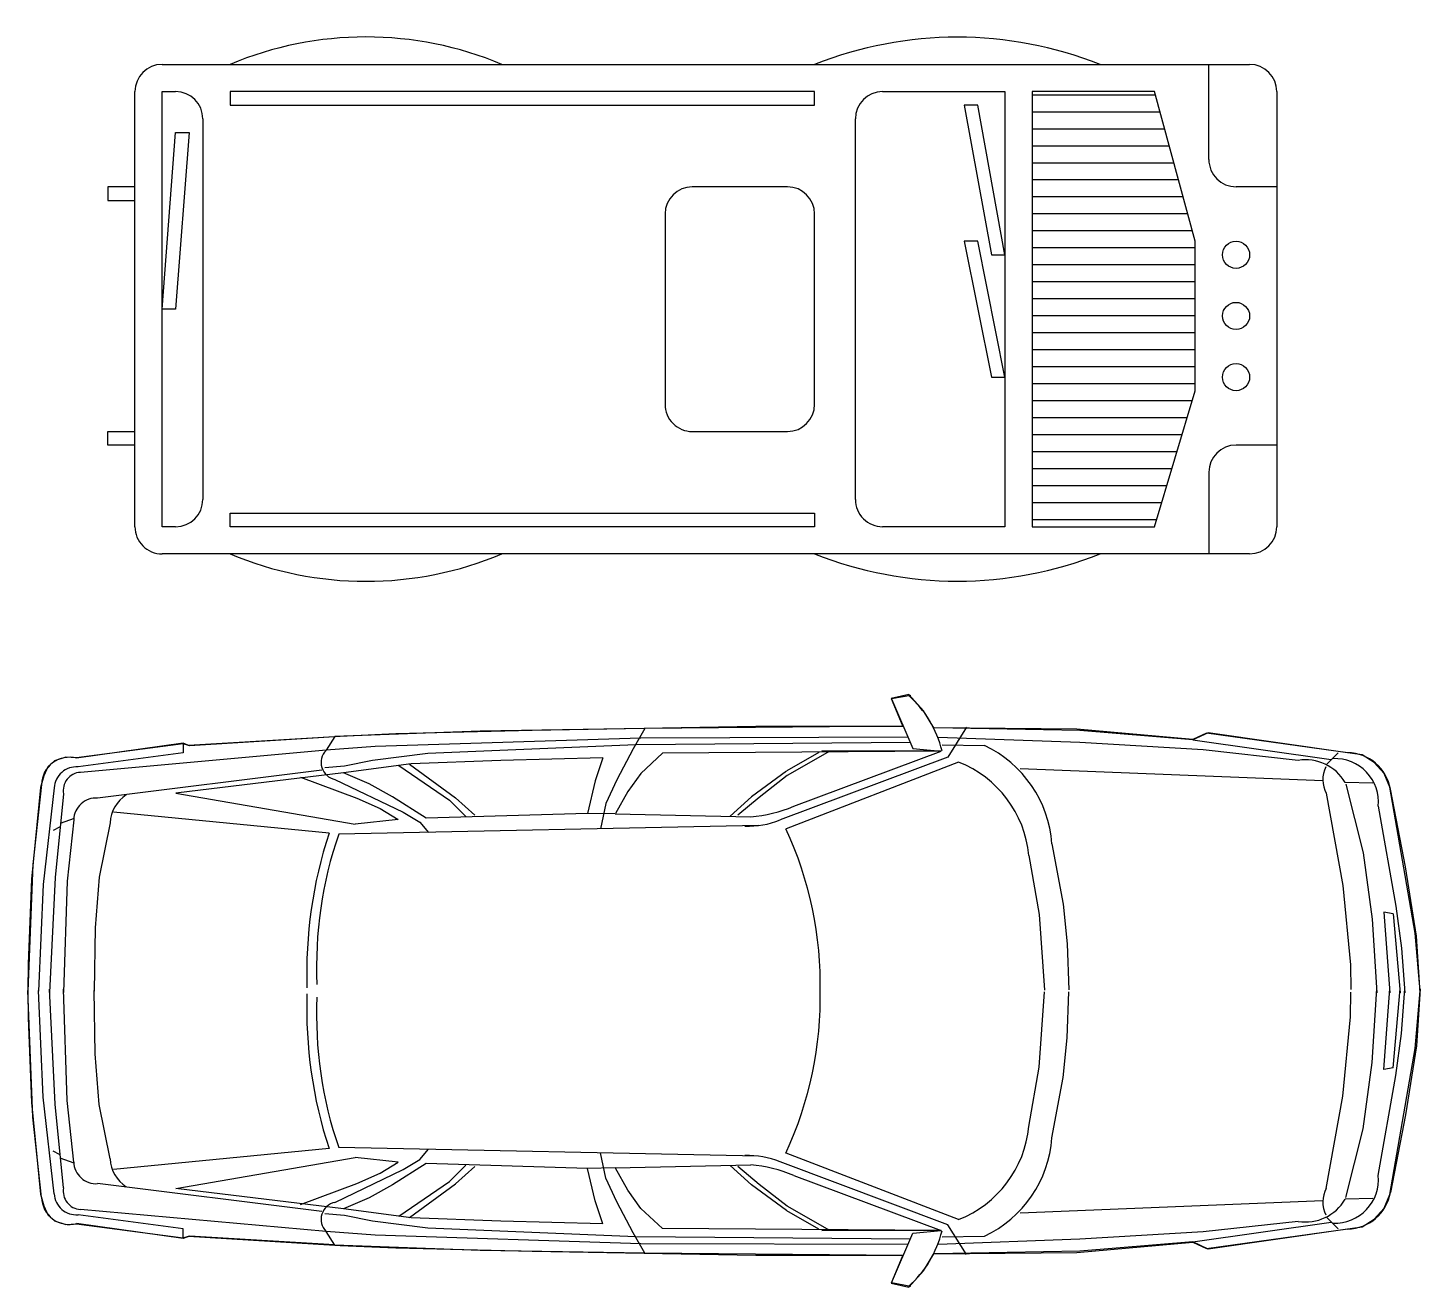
# Model space of a CAD drawing. Header units: millimetres. Extents: x -21385 to 341565, y -192336 to 174804.
# Drawn here: x -8780 to -3659, y -3986 to 646 of the extents above; entities that cross this region are included whole.
import ezdxf

# ---------------------------------------------------------------- set-up
doc = ezdxf.new("R2010")
doc.units = ezdxf.units.MM

# ---------------------------------------------------------------- blocks, each defined once
blk = doc.blocks.new('car12')
at = {"color": 0, "linetype": 'ByBlock', "lineweight": -2}
for p, q in [((-800, 4669.7), (800, 4669.7)), ((-800, 4669.7), (800, 4669.7)), ((-450, 4669.7), (-450, 4519.7)), ((500, 4669.7), (500, 4519.7)), ((-900, 569.7), (-900, 4569.7)), ((-900, 4019.7), (-900, 4569.7)), ((900, 4569.7), (900, 4019.7)), ((900, 4569.7), (900, 569.7)), ((-550, 4419.7), (-900, 4419.7)), ((600, 4419.7), (900, 4419.7)), ((-250, 4369.7), (-800, 4219.7)), ((-287.5, 4359.5), (-287.5, 3769.7)), ((300, 4369.7), (-250, 4369.7)), ((-225, 4369.7), (-225, 3769.7)), ((-162.5, 4369.7), (-162.5, 3769.7)), ((-100, 4369.7), (-100, 3769.7)), ((-37.5, 4369.7), (-37.5, 3769.7)), ((25, 4369.7), (25, 3769.7)), ((87.5, 4369.7), (87.5, 3769.7)), ((150, 4369.7), (150, 3769.7)), ((212.5, 4369.7), (212.5, 3769.7)), ((275, 4369.7), (275, 3769.7)), ((800, 4219.7), (300, 4369.7)), ((337.5, 4358.5), (337.5, 3769.7)), ((-475, 4308.4), (-475, 3769.7)), ((-412.5, 4325.4), (-412.5, 3769.7)), ((-350, 4342.5), (-350, 3769.7)), ((400, 4339.7), (400, 3769.7)), ((462.5, 4321), (462.5, 3769.7)), ((525, 4302.2), (525, 3769.7)), ((-662.5, 4257.2), (-662.5, 3769.7)), ((-600, 4274.3), (-600, 3769.7)), ((-537.5, 4291.3), (-537.5, 3769.7)), ((587.5, 4283.5), (587.5, 3769.7)), ((650, 4264.7), (650, 3769.7)), ((-800, 4219.7), (-800, 3769.7)), ((-787.5, 4223.1), (-787.5, 3769.7)), ((-725, 4240.2), (-725, 3769.7)), ((712.5, 4246), (712.5, 3769.7)), ((775, 4227.2), (775, 3769.7)), ((800, 3769.7), (800, 4219.7)), ((-800, 3769.7), (800, 3769.7)), ((-800, 3219.7), (-800, 3669.7)), ((-800, 3669.7), (800, 3669.7)), ((-200, 3669.7), (-750, 3569.7)), ((250, 3669.7), (-250, 3569.7)), ((-200, 3619.7), (-200, 3669.7)), ((250, 3619.7), (250, 3669.7)), ((800, 3669.7), (800, 3219.7)), ((-750, 3519.7), (-200, 3619.7)), ((-250, 3519.7), (250, 3619.7)), ((-750, 3569.7), (-750, 3519.7)), ((-250, 3569.7), (-250, 3519.7)), ((700, 3119.7), (-700, 3119.7)), ((-900, 1819.7), (-900, 2969.7)), ((-750, 2969.7), (-800, 2969.7)), ((-800, 2969.7), (-800, 819.7)), ((-750, 819.7), (-750, 2969.7)), ((350, 2969.7), (-350, 2969.7)), ((750, 2969.7), (800, 2969.7)), ((750, 819.7), (750, 2969.7)), ((800, 2969.7), (800, 819.7)), ((900, 2969.7), (900, 1819.7)), ((-450, 2869.7), (-450, 2519.7)), ((450, 2519.7), (450, 2869.7)), ((-350, 2419.7), (350, 2419.7)), ((-900, 569.7), (-900, 819.7)), ((-800, 819.7), (-750, 819.7)), ((800, 819.7), (750, 819.7)), ((900, 819.7), (900, 569.7)), ((-700, 719.7), (700, 719.7)), ((-650, 669.7), (0, 619.7)), ((-650, 619.7), (-650, 669.7)), ((-800, 569.7), (-800, 619.7)), ((0, 569.7), (-650, 619.7)), ((0, 619.7), (0, 569.7)), ((800, 619.7), (800, 569.7)), ((800, 569.7), (-800, 569.7)), ((800, 469.7), (-800, 469.7)), ((-450, 469.7), (-800, 469.7)), ((-450, 469.7), (-450, 369.7)), ((-450, 469.7), (-450, 369.7)), ((-400, 369.7), (-400, 469.7)), ((-400, 369.7), (-400, 469.7)), ((450, 469.7), (-400, 469.7)), ((450, 369.7), (450, 469.7)), ((450, 369.7), (450, 469.7)), ((500, 469.7), (500, 369.7)), ((800, 469.7), (500, 469.7)), ((500, 469.7), (500, 369.7)), ((-450, 369.7), (-400, 369.7)), ((-450, 369.7), (-400, 369.7)), ((500, 369.7), (450, 369.7)), ((500, 369.7), (450, 369.7))]:
    blk.add_line(p, q, dxfattribs=at)
for centre in [(-200, 4519.7), (25, 4519.7), (250, 4519.7)]:
    blk.add_circle(centre, 50, dxfattribs=at)
for centre, radius, start, end in [((-800, 4569.7), 100, 90, 180), ((-800, 4569.7), 100, 90, 180), ((800, 4569.7), 100, 0, 90), ((800, 4569.7), 100, 0, 90), ((-550, 4519.7), 100, 270, 0), ((600, 4519.7), 100, 180, 270), ((425, 3494.7), 1425.2, 158.3852, 201.6148), ((425, 3494.7), 1425.2, 158.3852, 201.6148), ((-425, 3494.7), 1425.2, 338.3852, 21.6148), ((-425, 3494.7), 1425.2, 338.3852, 21.6148), ((-700, 3219.7), 100, 180, 270), ((700, 3219.7), 100, 270, 0), ((-350, 2869.7), 100, 90, 180), ((350, 2869.7), 100, 0, 90), ((-350, 2519.7), 100, 180, 270), ((350, 2519.7), 100, 270, 0), ((287.5, 1319.7), 1288.5, 157.1663, 202.8337), ((287.5, 1319.7), 1288.5, 157.1663, 202.8337), ((-287.5, 1319.7), 1288.5, 337.1663, 22.8337), ((-287.5, 1319.7), 1288.5, 337.1663, 22.8337), ((-700, 619.7), 100, 90, 180), ((700, 619.7), 100, 0, 90), ((-800, 569.7), 100, 180, 270), ((-800, 569.7), 100, 180, 270), ((800, 569.7), 100, 270, 0), ((800, 569.7), 100, 270, 0)]:
    blk.add_arc(centre, radius, start, end, dxfattribs=at)
blk = doc.blocks.new('car13')
at = {"color": 0, "linetype": 'ByBlock', "lineweight": -2}
for p, q in [((-194.5, 5183.4), (-448.6, 5143.4)), ((14.3, 5196.8), (-194.5, 5183.4)), ((0, 5196.8), (208.8, 5183.4)), ((208.8, 5183.4), (462.9, 5143.4)), ((-448.6, 5143.4), (-734.1, 5087.4)), ((-303.9, 5107.2), (-149.3, 5128.1)), ((-276.1, 5097), (14.3, 5123.1)), ((-149.3, 5128.1), (14.3, 5140.3)), ((163.5, 5128.1), (0, 5140.3)), ((290.4, 5097), (0, 5123.1)), ((318.2, 5107.2), (163.5, 5128.1)), ((462.9, 5143.4), (748.4, 5087.4)), ((-671.7, 5042.8), (-303.9, 5107.2)), ((-276.1, 5097), (-282.2, 5063.7)), ((-282.2, 5063.7), (14.3, 5084.9)), ((296.5, 5063.7), (0, 5084.9)), ((290.4, 5097), (296.5, 5063.7)), ((685.9, 5042.8), (318.2, 5107.2)), ((-756.6, 5022.5), (-759.4, 4921)), ((-500.2, 4987.7), (-256.9, 5020.4)), ((-256.9, 5020.4), (14.3, 5037.2)), ((271.2, 5020.4), (0, 5037.2)), ((514.5, 4987.7), (271.2, 5020.4)), ((770.9, 5022.5), (773.7, 4921)), ((-753.5, 4923.1), (-500.2, 4987.7)), ((767.7, 4923.1), (514.5, 4987.7)), ((-868.8, 4930.1), (-942.3, 4417.6)), ((-380.4, 4912.2), (-88.1, 4940.7)), ((-88.1, 4940.7), (2.6, 4941.5)), ((102.4, 4940.7), (11.7, 4941.5)), ((394.7, 4912.2), (102.4, 4940.7)), ((883.1, 4930.1), (956.6, 4417.6)), ((-915.7, 4360.6), (-843.6, 4869.6)), ((-868, 4895.8), (-826.5, 4853.8)), ((-719.6, 4851.6), (-380.4, 4912.2)), ((733.8, 4851.6), (394.7, 4912.2)), ((882.2, 4895.8), (840.8, 4853.8)), ((930, 4360.6), (857.9, 4869.6)), ((-765.3, 4839.4), (-809.9, 3725.8)), ((779.6, 4839.4), (824.2, 3725.8)), ((-840.5, 4748.3), (-879.7, 4398.6)), ((854.8, 4748.3), (894, 4398.6)), ((-942.3, 4417.6), (-915.7, 4360.6)), ((956.6, 4417.6), (930, 4360.6)), ((-915.7, 4360.6), (-950.3, 3944.9)), ((-879.7, 4398.6), (-906.2, 3945.6)), ((894, 4398.6), (920.4, 3945.6)), ((930, 4360.6), (964.6, 3944.9)), ((-950.3, 3944.9), (-959.8, 3410.8)), ((-906.2, 3945.6), (-925.2, 3423.8)), ((920.4, 3945.6), (939.5, 3423.8)), ((964.6, 3944.9), (974.1, 3410.8)), ((-311.1, 3884.2), (-166.2, 3898)), ((-166.2, 3898), (3.9, 3905.2)), ((180.5, 3898), (10.3, 3905.2)), ((325.4, 3884.2), (180.5, 3898)), ((-533.4, 3842.5), (-311.1, 3884.2)), ((547.6, 3842.5), (325.4, 3884.2)), ((-491.1, 3757.7), (-273.5, 3795.6)), ((-273.5, 3795.6), (4.1, 3815.7)), ((287.7, 3795.6), (10.2, 3815.7)), ((505.4, 3757.7), (287.7, 3795.6)), ((-897.2, 3438.5), (-894.8, 3594.5)), ((911.5, 3438.5), (909.1, 3594.5)), ((-962.4, 3528.8), (-852.9, 3459.2)), ((-834.1, 3499.4), (-589.3, 2864.5)), ((848.4, 3499.4), (603.6, 2864.5)), ((976.7, 3528.8), (867.2, 3459.2)), ((-884.3, 3330.4), (-873.8, 3434.8)), ((-873.8, 3434.8), (-875.6, 2996.5)), ((-671.6, 2892.9), (-873.8, 3434.8)), ((-873.8, 3434.8), (-867.2, 2409.7)), ((-852.9, 3459.2), (-621.3, 2842.6)), ((867.2, 3459.2), (635.6, 2842.6)), ((685.8, 2892.9), (888.1, 3434.8)), ((888.1, 3434.8), (881.5, 2409.7)), ((898.6, 3330.4), (888.1, 3434.8)), ((888.1, 3434.8), (889.9, 2996.5)), ((-1066.5, 3252), (-884.3, 3330.4)), ((1080.7, 3252), (898.6, 3330.4)), ((-1079.7, 3323.3), (-1066.5, 3252)), ((-966.3, 3295.1), (-957.7, 2345)), ((-926.1, 3312.4), (-922.8, 2330.1)), ((-906, 3321.1), (-897.9, 2314.1)), ((920.3, 3321.1), (912.2, 2314.1)), ((940.4, 3312.4), (937.1, 2330.1)), ((980.6, 3295.1), (972, 2345)), ((1093.9, 3323.3), (1080.7, 3252)), ((-874.1, 3025.7), (-784.6, 2868.8)), ((888.3, 3025.7), (798.9, 2868.8)), ((-869.6, 2985), (-802.3, 2867.1)), ((883.9, 2985), (816.6, 2867.1)), ((-784.6, 2868.8), (-704.5, 2766.1)), ((798.9, 2868.8), (718.8, 2766.1)), ((-800.4, 2866.9), (-706.5, 2737.6)), ((814.7, 2866.9), (720.8, 2737.6)), ((-704.5, 2766.1), (-638.6, 2687.7)), ((718.8, 2766.1), (652.9, 2687.7)), ((-706.5, 2737.6), (-634.8, 2659.4)), ((-643.6, 2236.4), (-632.9, 2734.7)), ((-600.8, 2763.9), (-569.5, 1219.4)), ((615.1, 2763.9), (583.7, 1219.4)), ((657.9, 2236.4), (647.2, 2734.7)), ((720.8, 2737.6), (649.1, 2659.4)), ((-867.2, 2409.7), (-792.7, 2330.7)), ((881.5, 2409.7), (807, 2330.7)), ((-957.7, 2345), (-947.8, 1739.7)), ((-957.7, 2345), (-882.7, 2301.8)), ((-922.8, 2330.1), (-891.4, 1354)), ((-897.8, 2311.7), (-865.6, 1546.7)), ((-792.7, 2330.7), (-725.7, 2282.2)), ((807, 2330.7), (740, 2282.2)), ((912.1, 2311.7), (879.9, 1546.7)), ((972, 2345), (897, 2301.8)), ((937.1, 2330.1), (905.7, 1354)), ((972, 2345), (962, 1739.7)), ((-882.7, 2301.8), (-768.7, 2242.1)), ((-725.7, 2282.2), (-645.4, 2237.5)), ((740, 2282.2), (659.7, 2237.5)), ((897, 2301.8), (783, 2242.1)), ((-768.7, 2242.1), (-682, 2201.9)), ((-643.6, 2236.4), (-645.7, 2134.4)), ((657.9, 2236.4), (659.9, 2134.4)), ((783, 2242.1), (696.3, 2201.9)), ((-850.1, 2190.8), (-765.8, 2162.2)), ((-850.1, 2190.8), (-840.3, 1815.1)), ((-765.8, 2162.2), (-645.7, 2134.4)), ((-682, 2201.9), (-588.2, 2181.7)), ((696.3, 2201.9), (602.5, 2181.7)), ((780, 2162.2), (659.9, 2134.4)), ((864.4, 2190.8), (780, 2162.2)), ((864.4, 2190.8), (854.6, 1815.1)), ((-645.7, 2134.4), (-627.5, 1541.2)), ((659.9, 2134.4), (641.8, 1541.2)), ((-840.3, 1815.1), (-827.7, 1486.1)), ((854.6, 1815.1), (842, 1486.1)), ((-947.8, 1739.7), (-928.7, 1205.7)), ((-702.4, 1649), (-638.4, 1720.2)), ((716.7, 1649), (652.7, 1720.2)), ((962, 1739.7), (943, 1205.7)), ((-826.2, 1479.3), (-702.4, 1649)), ((-693.9, 1627.1), (-634.1, 1687.3)), ((708.2, 1627.1), (648.4, 1687.3)), ((840.5, 1479.3), (716.7, 1649)), ((-822, 1441), (-693.9, 1627.1)), ((836.3, 1441), (708.2, 1627.1)), ((-865.6, 1546.7), (-839.9, 1343.8)), ((-627.5, 1541.2), (-706.9, 1417.6)), ((-612.9, 1518), (-575.2, 1549.6)), ((627.2, 1518), (589.5, 1549.6)), ((641.8, 1541.2), (721.1, 1417.6)), ((879.9, 1546.7), (854.2, 1343.8)), ((-827.7, 1486.1), (-794.8, 1237.3)), ((-650.1, 1456.5), (-612.9, 1518)), ((664.4, 1456.5), (627.2, 1518)), ((842, 1486.1), (809.1, 1237.3)), ((-770.7, 1205.7), (-650.1, 1456.5)), ((-663, 1372.1), (-623.3, 1438.1)), ((-623.3, 1438.1), (-605.7, 1279.5)), ((637.5, 1438.1), (620, 1279.5)), ((677.3, 1372.1), (637.5, 1438.1)), ((785, 1205.7), (664.4, 1456.5)), ((-706.9, 1417.6), (-754.1, 1330.9)), ((721.1, 1417.6), (768.4, 1330.9)), ((-891.4, 1354), (-877.5, 1172.8)), ((-839.9, 1343.8), (-819.5, 1240.6)), ((-701.4, 1286.4), (-663, 1372.1)), ((715.7, 1286.4), (677.3, 1372.1)), ((854.2, 1343.8), (833.8, 1240.6)), ((905.7, 1354), (891.8, 1172.8)), ((-754.1, 1330.9), (-794.8, 1237.3)), ((-778.9, 1078.3), (-701.4, 1286.4)), ((793.2, 1078.3), (715.7, 1286.4)), ((768.4, 1330.9), (809.1, 1237.3)), ((-819.5, 1240.6), (-812.7, 1167.9)), ((-794.8, 1237.3), (-719.5, 619.9)), ((-719.5, 619.9), (-605.7, 1279.5)), ((733.8, 619.9), (620, 1279.5)), ((809.1, 1237.3), (733.8, 619.9)), ((833.8, 1240.6), (827, 1167.9)), ((-928.7, 1205.7), (-877.5, 1172.8)), ((-926.7, 1204.4), (-894.5, 670.1)), ((-572.7, 1183.8), (-649.8, 391.1)), ((587, 1183.8), (664.1, 391.1)), ((943, 1205.7), (891.8, 1172.8)), ((941, 1204.4), (908.8, 670.1)), ((-877.5, 1172.8), (-796.5, 269.3)), ((-804.3, 1157), (-701.8, 332.5)), ((818.6, 1157), (716, 332.5)), ((891.8, 1172.8), (810.8, 269.3)), ((-894.5, 670.1), (-903.2, 647.8)), ((908.8, 670.1), (917.5, 647.8)), ((-903.2, 647.8), (-867.7, 647.9)), ((-903.2, 647.8), (-848.2, 255)), ((-867.7, 647.9), (-816.2, 260.7)), ((881.9, 647.9), (830.5, 260.7)), ((917.5, 647.8), (862.5, 255)), ((917.5, 647.8), (881.9, 647.9)), ((-610.6, 378.6), (-410.7, 338)), ((624.9, 378.6), (424.9, 338)), ((-410.7, 338), (-224.2, 323.1)), ((-224.2, 323.1), (8.5, 320.4)), ((238.5, 323.1), (5.8, 320.4)), ((424.9, 338), (238.5, 323.1)), ((-717.3, 207.4), (-409.3, 177)), ((-626.6, 246.2), (-608, 194.5)), ((-622.4, 244.7), (-396.7, 221.1)), ((-396.7, 221.1), (13.7, 207.5)), ((411, 221.1), (0.6, 207.5)), ((636.7, 244.7), (411, 221.1)), ((731.6, 207.4), (423.6, 177)), ((640.9, 246.2), (622.3, 194.5)), ((-739.6, 173.2), (-383.6, 132.6)), ((-594.9, 192.2), (-582.6, 169.7)), ((-409.3, 177), (13.7, 155.9)), ((423.6, 177), (0.6, 155.9)), ((753.9, 173.2), (397.9, 132.6)), ((609.2, 192.2), (596.8, 169.7)), ((-752.2, 126.7), (-457.5, 93.9)), ((-383.6, 132.6), (8.8, 115.3)), ((397.9, 132.6), (5.5, 115.3)), ((766.5, 126.7), (471.8, 93.9)), ((-457.5, 93.9), (8.8, 76)), ((471.8, 93.9), (5.5, 76))]:
    blk.add_line(p, q, dxfattribs=at)
at = {"color": 0, "linetype": 'ByBlock', "lineweight": -2, "flags": 128}
blk.add_lwpolyline([(7.1, 76.1), (106.4, 76.8), (417.4, 89.8), (754.5, 122.4), (797.5, 135.4), (831.3, 149.7), (853.4, 174.4), (866.4, 216.1), (863.8, 255.1), (915.9, 647), (909.4, 666.5), (943.2, 1224.9), (952.3, 1429.3), (964.1, 1930.4), (979.7, 2753.1), (979.7, 3294.6), (1082.5, 3251.7), (1096.8, 3316.8), (1036.9, 3370.1), (974.5, 3407.9), (969.3, 3933.8), (931.5, 4360.8), (954.9, 4411.5), (875.5, 4983), (846.9, 5027.2), (806.6, 5065), (755.8, 5085.8), (219.6, 5178.2), (7.1, 5196.3), (-205.3, 5178.2), (-741.5, 5085.8), (-792.3, 5065), (-832.6, 5027.2), (-861.3, 4983), (-940.7, 4411.5), (-917.2, 4360.8), (-955, 3933.8), (-960.2, 3407.9), (-1022.6, 3370.1), (-1082.5, 3316.8), (-1068.2, 3251.7), (-965.4, 3294.6), (-965.4, 2753.1), (-949.8, 1930.4), (-938, 1429.3), (-928.9, 1224.9), (-895.1, 666.5), (-901.6, 647), (-849.5, 255.1), (-852.2, 216.1), (-839.1, 174.4), (-817, 149.7), (-783.2, 135.4), (-740.2, 122.4), (-403.1, 89.8), (-92.1, 76.8)], close=True, dxfattribs=at)
at = {"color": 0, "linetype": 'ByBlock', "lineweight": -2}
for centre, radius, start, end in [((-706.6, 4927.6), 162.2, 99.7657, 179.0946), ((720.9, 4927.6), 162.2, 0.9054, 80.2343), ((-687.1, 4883.5), 160, 84.4445, 182.3251), ((701.4, 4883.5), 160, 357.6749, 95.5555), ((-673.9, 4775.4), 168.8, 120.4254, 189.2462), ((688.2, 4775.4), 168.8, 350.7538, 59.5746), ((-769.8, 4942.1), 103.5, 243.0618, 299.0751), ((784.1, 4942.1), 103.5, 240.9249, 296.9382), ((-502.5, 3410.2), 433.5, 94.0819, 154.8286), ((516.8, 3410.2), 433.5, 25.1714, 85.9181), ((-451.6, 3348.4), 411.2, 95.52, 158.4537), ((465.9, 3348.4), 411.2, 21.5463, 84.48), ((-783.7, 3056.4), 392.8, 103.4663, 138.9139), ((798, 3056.4), 392.8, 41.0861, 76.5337), ((-11, 1604.3), 1386.5, 88.9647, 114.6489), ((25.3, 1604.3), 1386.5, 65.3511, 91.0353), ((-1146.9, 2693), 515.7, 4.6344, 22.8104), ((1161.2, 2693), 515.7, 157.1895, 175.3656), ((-908.5, 2725.7), 310, 357.7264, 22.1513), ((922.8, 2725.7), 310, 157.8487, 182.2736), ((-832.9, 1217.9), 63.4, 225.3735, 348.8308), ((-58.6, 2751.7), 1650, 251.846, 271.8951), ((-84.7, 2620.7), 1482.8, 250.9202, 272.6536), ((72.9, 2751.7), 1650, 268.1049, 288.154), ((99, 2620.7), 1482.8, 267.3464, 289.0798), ((847.2, 1217.9), 63.4, 191.1692, 314.6265), ((-603.9, 508.5), 130.1, 212.7233, 267.0283), ((618.2, 508.5), 130.1, 272.9717, 327.2767), ((-619.9, 326.7), 82.1, 175.9545, 268.2457), ((634.2, 326.7), 82.1, 271.7543, 4.0455), ((-735.8, 253.8), 80.7, 175.0906, 267.3032), ((-730, 272.8), 66.6, 183.0059, 280.9782), ((744.3, 272.8), 66.6, 259.0218, 356.9941), ((750.1, 253.8), 80.7, 272.6968, 4.9094), ((-750.5, 228), 101.3, 164.5572, 269.0262), ((764.8, 228), 101.3, 270.9738, 15.4428)]:
    blk.add_arc(centre, radius, start, end, dxfattribs=at)

msp = doc.modelspace()

# ---------------------------------------------------------------- block references
at = {"rotation": 270}
for name, p in [('car12', (-8856.2, -388.8)), ('car13', (-8856.2, -2888.8))]:
    msp.add_blockref(name, p, dxfattribs=at)

doc.saveas('drawing.dxf')
